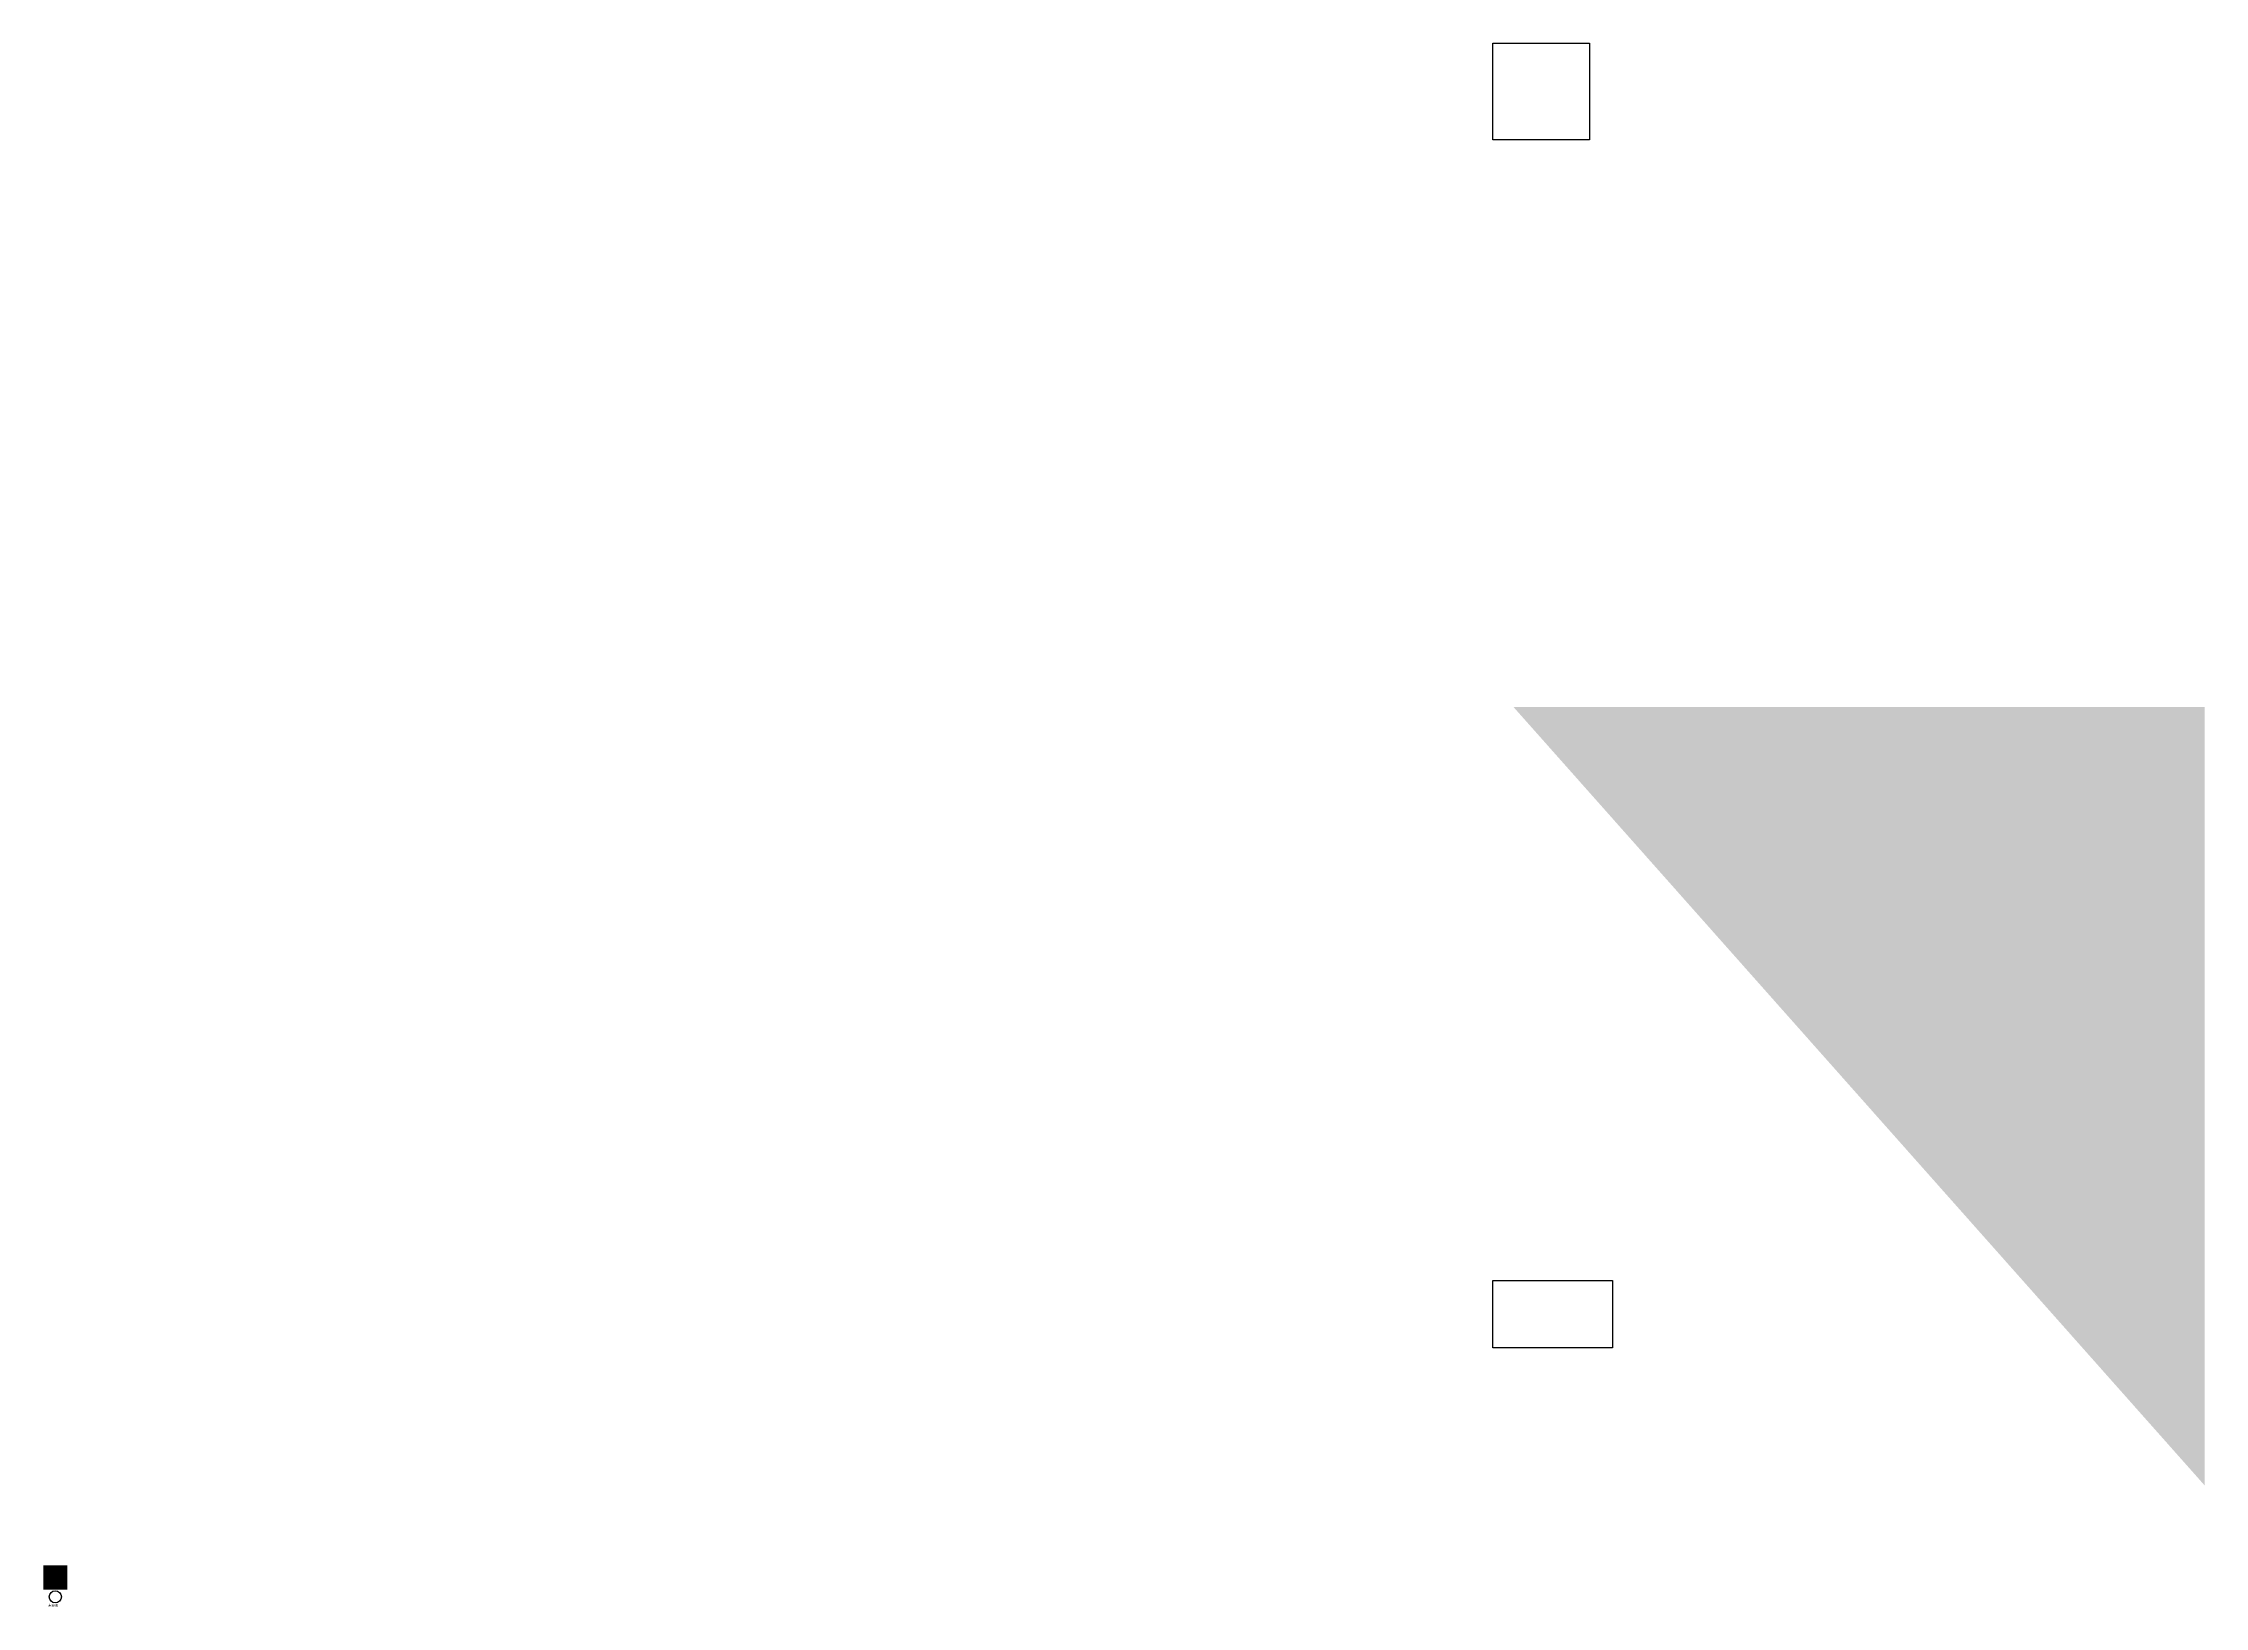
# Model space of a CAD drawing. Header units: millimetres. Extents: x 0 to 8948, y -71 to 6400.
import ezdxf

# ---------------------------------------------------------------- set-up
doc = ezdxf.new("R2010")
doc.units = ezdxf.units.MM
doc.header["$XCLIPFRAME"] = 2
doc.layers.add('testHatch', color=3, linetype='Continuous')
doc.styles.get("Standard").update_dxf_attribs({"font": 'arial.ttf'})
picture_1 = doc.add_image_def('image1.jpg', size_in_pixel=(496, 280))
picture_2 = doc.add_image_def('image2.jpg', size_in_pixel=(400, 400))

msp = doc.modelspace()

# ---------------------------------------------------------------- hatches: boundary and pattern name
at = {"layer": 'testHatch'}
h = msp.add_hatch(color=256, dxfattribs=at)
h.dxf.hatch_style = 1
h.paths.add_polyline_path([(8947.8, 430.5), (6086.4, 3652.4), (8947.8, 3652.4)])
h = msp.add_hatch(color=256, dxfattribs=at)
h.dxf.hatch_style = 1
h.paths.add_polyline_path([(100, 100), (100, 0), (0, 0), (0, 100)])

# ---------------------------------------------------------------- linework, layer by layer
msp.add_circle((50, -30), 25, dxfattribs=at)

# ---------------------------------------------------------------- texts
msp.add_text('未命名', height=10, dxfattribs=at).set_placement((20, -70))

# ---------------------------------------------------------------- pictures from other files: only their frames are drawn
image = msp.add_image(picture_2, insert=(6000, 6000), size_in_units=(400, 400), dxfattribs=at)
image.set_boundary_path([(0, 0), (400, 400)])
image.dxf.clipping = 0
image.dxf.flags = 3
image = msp.add_image(picture_1, insert=(6000, 1000), size_in_units=(496, 280), dxfattribs=at)
image.set_boundary_path([(0, 0), (496, 279)])
image.dxf.clipping = 0
image.dxf.flags = 3

doc.saveas('drawing.dxf')
